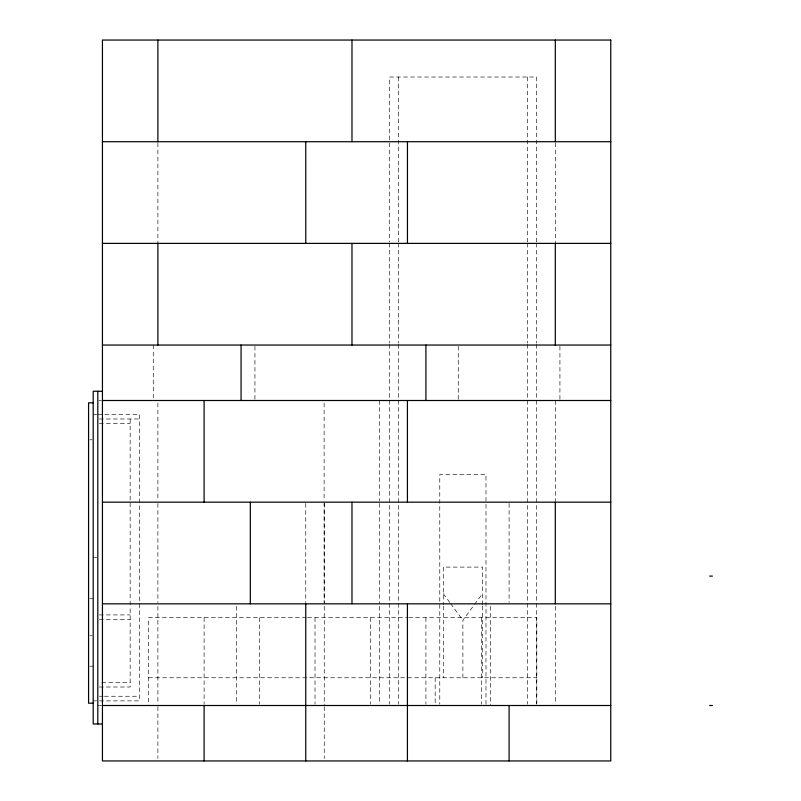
<?xml version="1.0" encoding="UTF-8"?>
<svg xmlns="http://www.w3.org/2000/svg" width="801" height="801" viewBox="0 0 801 801"><rect width="100%" height="100%" fill="white"/><g stroke="black" fill="none" stroke-linecap="round" stroke-linejoin="round"><path stroke-width="0.6" stroke-dasharray="4 3" d="M462.888 677.766L462.888 620.224L473.781 605.466M474.502 604.485L482.492 593.661M98.974 400.5L101.276 400.5M93.196 414.367L96.661 414.367M97.812 414.367L139.404 414.367L139.404 700.875L97.812 700.875M99.354 418.983L139.404 418.983M99.354 423.609L130.162 423.609M89.732 439.779L92.035 439.779M93.196 557.616L96.661 557.616M89.732 598.747L93.196 598.747M99.354 614.918L130.162 614.918M306.382 617.691L148.646 617.691L148.646 705.501M307.614 617.691L407.429 617.691M408.66 617.691L536.82 617.691L536.82 704.289M99.354 619.543L130.162 619.543M89.732 635.714L92.035 635.714M89.732 666.212L93.196 666.212M148.646 677.766L536.82 677.766M101.817 682.392L130.162 682.392M99.354 687.008L130.162 687.008L130.162 605.977M99.434 696.249L103.189 696.249M104.43 696.249L139.404 696.249M93.196 700.875L96.661 700.875M97.812 705.501L101.276 705.501M443.283 593.661L449.812 602.522M450.542 603.503L462.888 620.224M559.929 346.282L559.929 400.5M555.323 142.958L555.323 243.384M555.313 400.5L555.313 500.925M555.313 606.307L555.313 704.259M536.62 241.952L536.62 77.016L389.436 77.016L389.436 241.952M536.62 243.194L536.62 343.158M536.62 344.4L536.62 704.249M527.418 77.016L527.418 241.952M527.418 243.194L527.418 343.158M527.418 344.4L527.418 704.249M509.096 503.408L509.096 602.592M490.613 606.307L490.613 705.501M485.987 704.259L485.987 474.442L439.779 474.442L439.779 704.259M482.492 604.795L482.492 567.098L443.283 567.098L443.283 604.795M482.492 606.037L482.492 677.766M481.371 617.691L481.371 704.289M458.262 346.282L458.262 400.5M443.283 606.037L443.283 677.766M435.163 677.766L435.163 704.289M425.912 617.691L425.912 704.289M398.638 77.016L398.638 241.952M398.638 243.194L398.638 343.158M398.638 344.4L398.638 704.249M389.436 243.194L389.436 343.158M389.436 344.4L389.436 704.249M379.704 606.307L379.704 704.259M379.564 400.5L379.564 500.925M379.564 503.408L379.564 603.834M370.462 617.691L370.462 704.289M324.255 503.408L324.255 602.592M324.255 606.307L324.255 705.501M324.255 706.732L324.255 758.487M324.115 402.983L324.115 500.925M324.115 502.167L324.115 603.834M315.013 617.691L315.013 704.289M305.762 503.408L305.762 602.592M259.554 617.691L259.554 704.289M254.938 346.282L254.938 399.268M236.445 606.307L236.445 704.259M204.105 617.691L204.105 704.289M157.887 142.958L157.887 243.384M157.887 402.983L157.887 500.925M157.887 503.408L157.887 602.592M157.887 606.307L157.887 704.259M157.887 706.732L157.887 758.487M153.271 345.051L153.271 399.268M130.162 418.983L130.162 604.875"/><path stroke-width="1.2" d="M102.438 141.717L610.783 141.717M102.438 243.384L610.783 243.384M102.438 345.051L610.762 345.051M102.438 391.258L93.196 391.258L93.196 723.984L102.438 723.984M102.438 400.5L610.762 400.5M93.196 402.813L88.571 402.813L88.571 703.188L93.196 703.188M102.438 502.167L610.762 502.167M709.656 576.099L712.429 576.099M102.438 603.834L610.762 603.834M102.438 705.501L610.762 705.501M709.656 705.501L712.429 705.501M555.313 40.05L555.313 141.717M555.313 243.384L555.313 345.051M555.313 502.167L555.313 603.834M509.096 705.501L509.096 760.95M425.912 345.051L425.912 400.5M407.449 141.717L407.449 243.384M407.429 400.5L407.429 502.167M407.429 603.834L407.429 760.95M351.979 40.05L351.979 141.717M351.979 243.384L351.979 345.051M351.979 502.167L351.979 603.834M305.762 141.717L305.782 243.384M305.762 603.834L305.762 760.95M250.312 502.167L250.312 603.834M241.071 345.051L241.071 400.5M204.105 400.5L204.105 502.167M204.105 705.501L204.105 760.95M157.887 40.05L157.887 141.717M157.887 243.384L157.887 345.051M97.812 391.258L97.812 723.984M610.762 40.05L102.438 40.05L102.438 760.95L610.762 760.95L610.762 40.05"/></g></svg>
